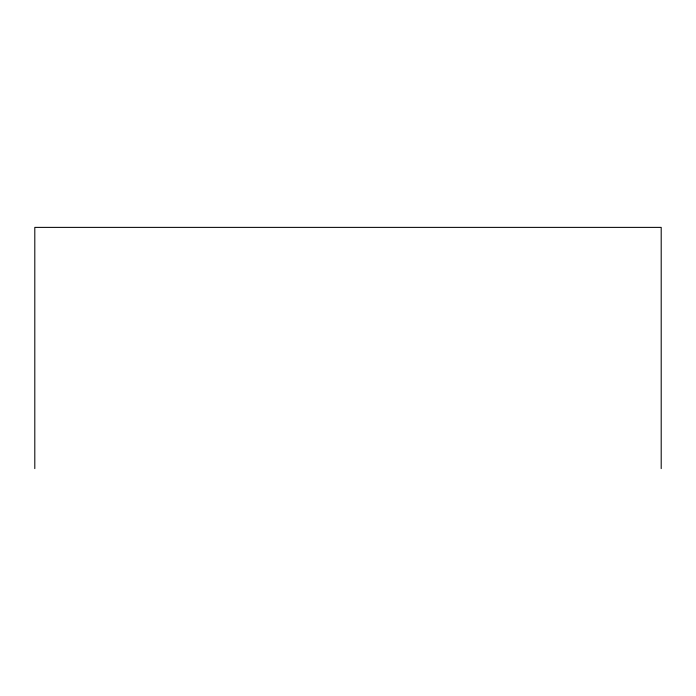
<?xml version="1.0" encoding="UTF-8"?>
<svg xmlns="http://www.w3.org/2000/svg" width="696" height="696" viewBox="0 0 696 696"><rect width="100%" height="100%" fill="white"/><g stroke="black" fill="none" stroke-linecap="round" stroke-linejoin="round"><path stroke-width="1.04" d="M661.2 468.617L661.2 227.383L34.8 227.383L34.8 468.617"/></g></svg>
